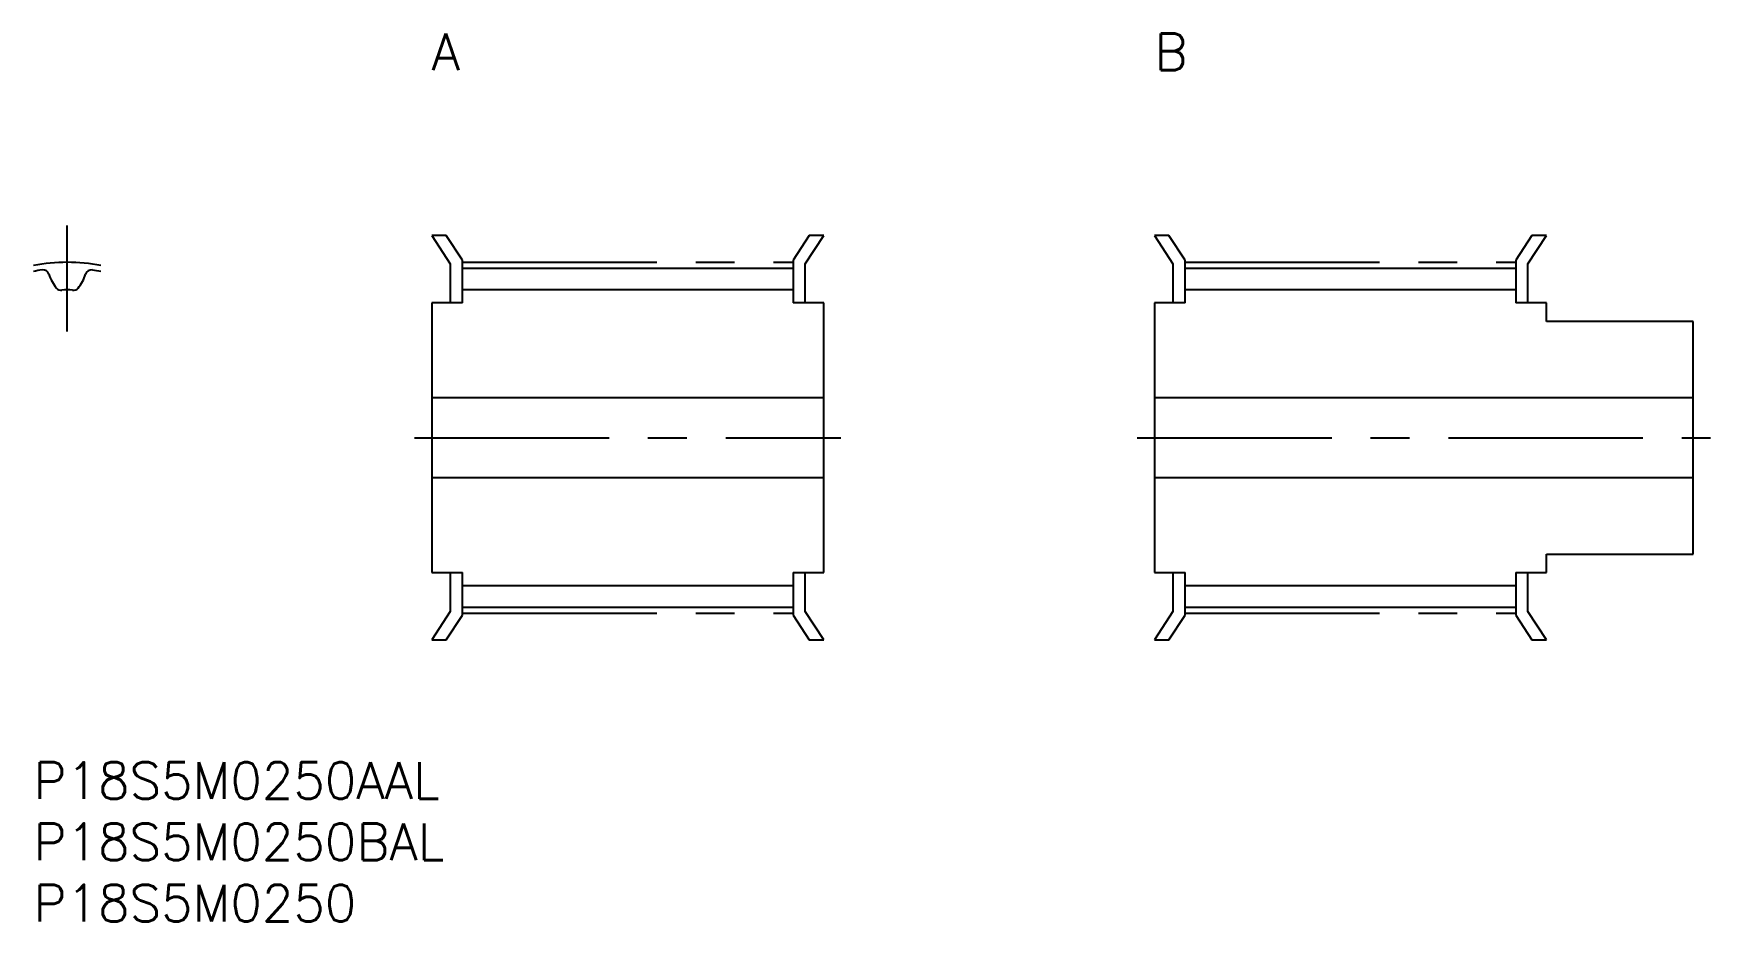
# Model space of a CAD drawing. Extents: x 0 to 137, y -13 to 60.
import ezdxf

# ---------------------------------------------------------------- set-up
doc = ezdxf.new("R2010")
doc.units = 0
doc.header["$LTSCALE"] = 0.5
doc.linetypes.add('CENTER', pattern=[50.8, 31.75, -6.35, 6.35, -6.35])
for name, color, linetype in [('MSM_CENTER', 1, 'CENTER'), ('MSM_CONTINUOUS', 7, 'CONTINUOUS'), ('MSM_PART_NUMBER', 7, 'CONTINUOUS')]:
    doc.layers.add(name, color=color, linetype=linetype)
doc.styles.get("Standard").update_dxf_attribs({"font": 'txt.shx', "height": 1, "bigfont": 'bigfont.shx'})

# ---------------------------------------------------------------- blocks, each defined once
blk = doc.blocks.new('*U36')
at = {"layer": 'MSM_PART_NUMBER'}
blk.add_text('A', height=3, dxfattribs=at).set_placement((32.51, 56.5))
blk = doc.blocks.new('*U37')
at = {"layer": 'MSM_PART_NUMBER'}
blk.add_text('B', height=3, dxfattribs=at).set_placement((91.51, 56.5))
blk = doc.blocks.new('*U38')
at = {"layer": 'MSM_PART_NUMBER'}
blk.add_text('P18S5M0250', height=3, dxfattribs=at).set_placement((0, -13))
blk = doc.blocks.new('*U39')
at = {"layer": 'MSM_PART_NUMBER'}
blk.add_text('P18S5M0250BAL', height=3, dxfattribs=at).set_placement((0, -8))
blk = doc.blocks.new('*U40')
at = {"layer": 'MSM_PART_NUMBER'}
blk.add_text('P18S5M0250AAL', height=3, dxfattribs=at).set_placement((0, -3))

msp = doc.modelspace()

# ---------------------------------------------------------------- linework, layer by layer
at = {"layer": 'MSM_CENTER'}
for p, q in [((2.75, 35.17), (2.75, 43.83)), ((35.01, 40.82), (62.01, 40.82)), ((94.01, 40.82), (121.01, 40.82)), ((31.11, 26.5), (65.91, 26.5)), ((90.11, 26.5), (136.91, 26.5)), ((35.01, 12.18), (62.01, 12.18)), ((94.01, 12.18), (121.01, 12.18))]:
    msp.add_line(p, q, dxfattribs=at)
msp.add_arc((2.75, 26.5), 14.32, 78.9122, 101.0878, dxfattribs=at)
at = {"layer": 'MSM_CONTINUOUS'}
for p, q in [((33.7, 43), (32.51, 43)), ((32.51, 43), (34.01, 40.7)), ((35.01, 41), (33.7, 43)), ((63.32, 43), (62.01, 41)), ((63.01, 40.7), (64.51, 43)), ((64.51, 43), (63.32, 43)), ((92.7, 43), (91.51, 43)), ((91.51, 43), (93.01, 40.7)), ((94.01, 41), (92.7, 43)), ((122.32, 43), (121.01, 41)), ((122.01, 40.7), (123.51, 43)), ((123.51, 43), (122.32, 43)), ((34.01, 40.7), (34.01, 37.5)), ((35.01, 37.5), (35.01, 41)), ((35.01, 40.34), (62.01, 40.34)), ((62.01, 41), (62.01, 37.5)), ((63.01, 37.5), (63.01, 40.7)), ((93.01, 40.7), (93.01, 37.5)), ((94.01, 37.5), (94.01, 41)), ((94.01, 40.34), (121.01, 40.34)), ((121.01, 41), (121.01, 37.5)), ((122.01, 37.5), (122.01, 40.7)), ((62.01, 38.58), (35.01, 38.58)), ((121.01, 38.58), (94.01, 38.58)), ((32.51, 37.5), (32.51, 15.5)), ((35.01, 37.5), (32.51, 37.5)), ((64.51, 37.5), (62.01, 37.5)), ((64.51, 15.5), (64.51, 37.5)), ((91.51, 37.5), (91.51, 15.5)), ((94.01, 37.5), (91.51, 37.5)), ((123.51, 37.5), (121.01, 37.5)), ((123.51, 36), (123.51, 37.5)), ((135.51, 36), (123.51, 36)), ((135.51, 17), (135.51, 36)), ((64.51, 29.75), (32.51, 29.75)), ((135.51, 29.75), (91.51, 29.75)), ((32.51, 23.25), (64.51, 23.25)), ((91.51, 23.25), (135.51, 23.25)), ((123.51, 15.5), (123.51, 17)), ((123.51, 17), (135.51, 17)), ((32.51, 15.5), (35.01, 15.5)), ((34.01, 15.5), (34.01, 12.3)), ((35.01, 12), (35.01, 15.5)), ((62.01, 15.5), (62.01, 12)), ((62.01, 15.5), (64.51, 15.5)), ((63.01, 12.3), (63.01, 15.5)), ((91.51, 15.5), (94.01, 15.5)), ((93.01, 15.5), (93.01, 12.3)), ((94.01, 12), (94.01, 15.5)), ((121.01, 15.5), (121.01, 12)), ((121.01, 15.5), (123.51, 15.5)), ((122.01, 12.3), (122.01, 15.5)), ((35.01, 14.43), (62.01, 14.43)), ((94.01, 14.43), (121.01, 14.43)), ((35.01, 12.66), (62.01, 12.66)), ((94.01, 12.66), (121.01, 12.66)), ((34.01, 12.3), (32.51, 10)), ((33.7, 10), (35.01, 12)), ((62.01, 12), (63.32, 10)), ((64.51, 10), (63.01, 12.3)), ((93.01, 12.3), (91.51, 10)), ((92.7, 10), (94.01, 12)), ((121.01, 12), (122.32, 10)), ((123.51, 10), (122.01, 12.3)), ((32.51, 10), (33.7, 10)), ((63.32, 10), (64.51, 10)), ((91.51, 10), (92.7, 10)), ((122.32, 10), (123.51, 10))]:
    msp.add_line(p, q, dxfattribs=at)
for centre, radius, start, end in [((2.75, 26.5), 13.85, 98.5226, 101.4774), ((0.78, 39.7), 0.5, 17.3759, 98.5226), ((4.38, 40.82), 3.27, 197.3759, 219.991), ((1.13, 40.82), 3.27, 320.009, 342.6241), ((4.73, 39.7), 0.5, 81.4774, 162.6241), ((2.75, 26.5), 13.84, 78.5226, 81.4774), ((2.25, 39.04), 0.5, 219.991, 277.6274), ((2.75, 35.3), 3.27, 82.3726, 97.6274), ((3.26, 39.04), 0.5, 262.3726, 320.009)]:
    msp.add_arc(centre, radius, start, end, dxfattribs=at)

# ---------------------------------------------------------------- block references
for name in ['*U36', '*U37', '*U40', '*U39', '*U38']:
    msp.add_blockref(name, (0, 0), dxfattribs=at)

doc.saveas('drawing.dxf')
